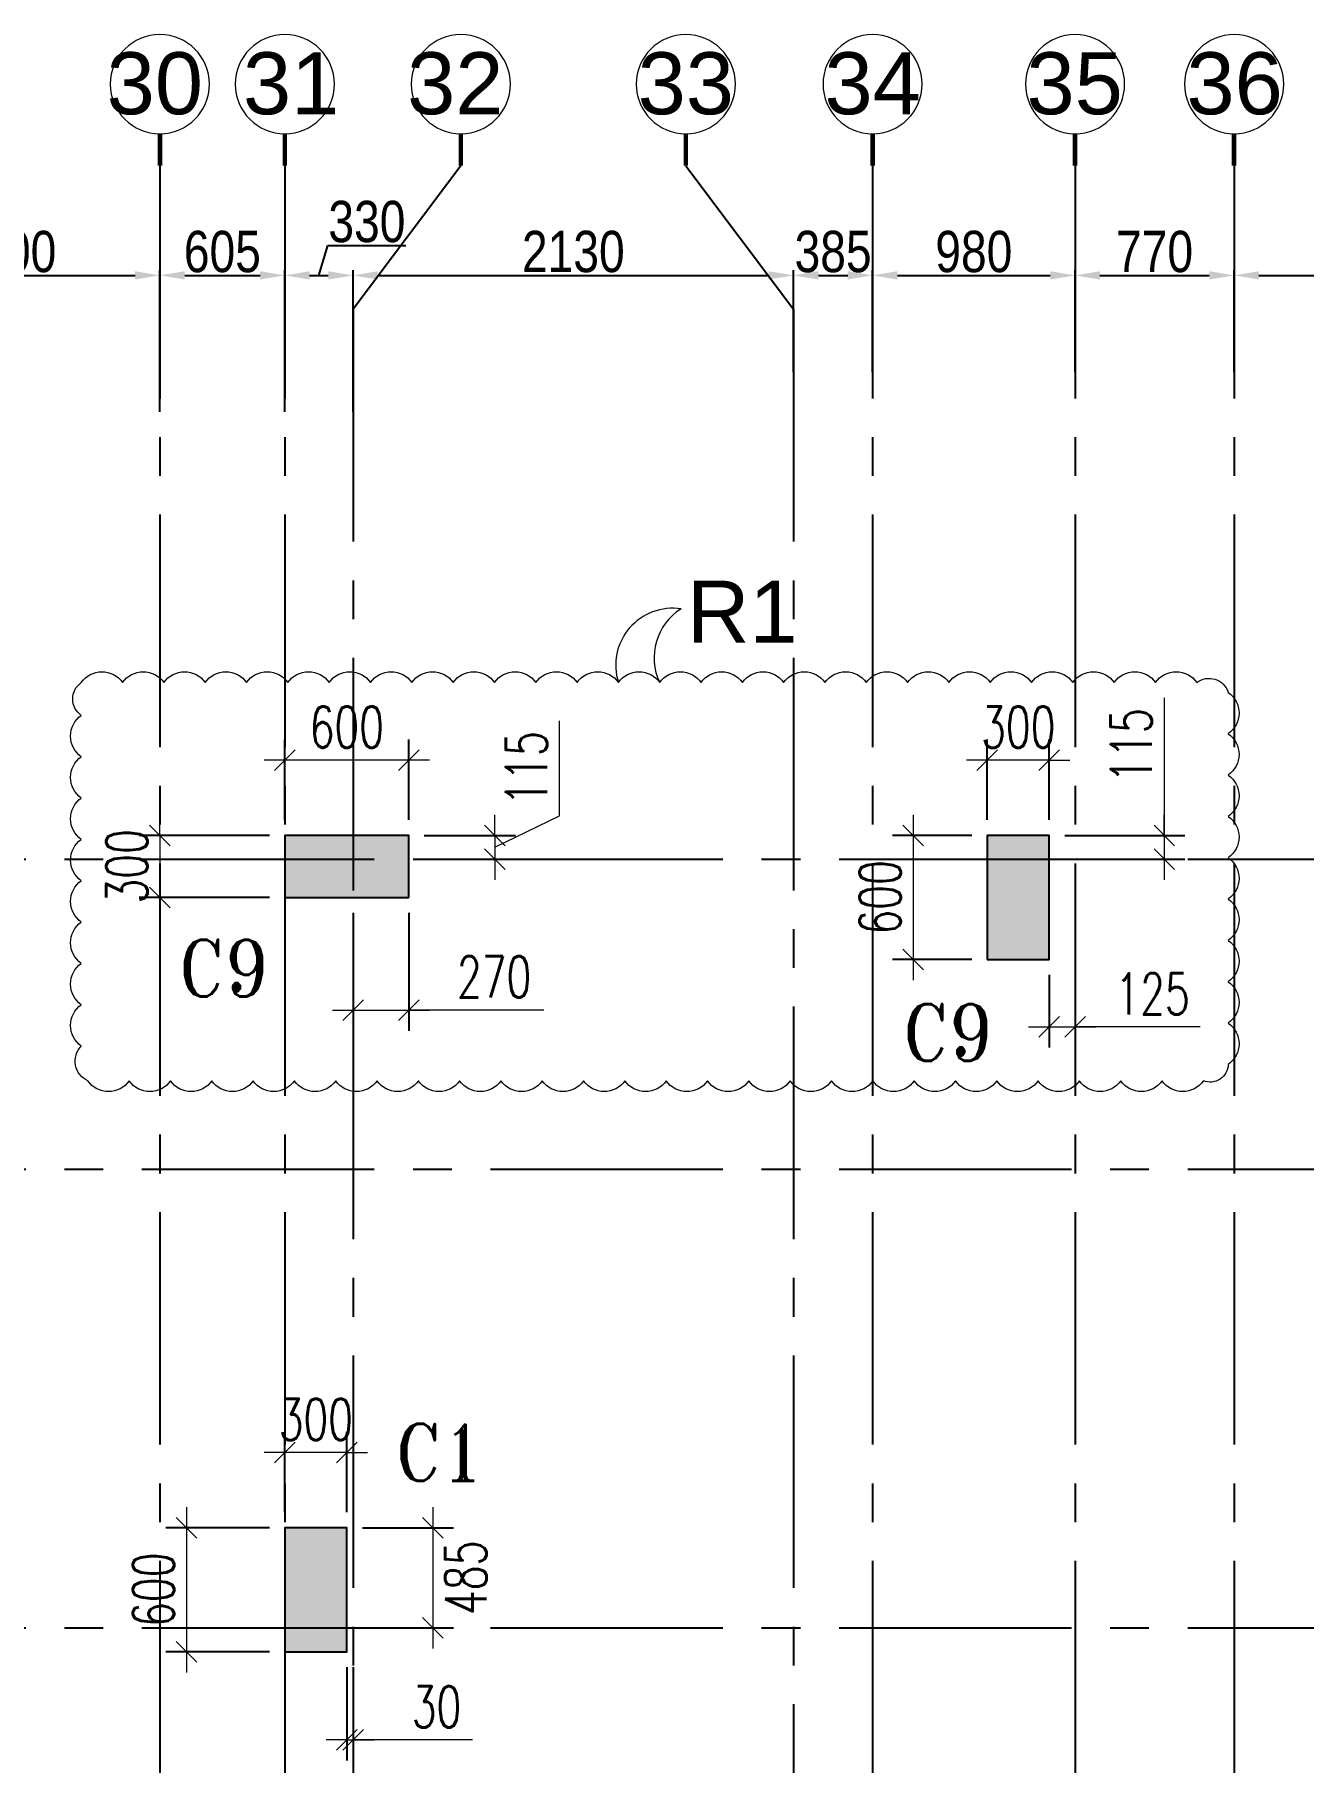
# Model space of a CAD drawing. Header units: millimetres. Extents: x 1363246 to 1691641, y -112430 to 78417.
# Drawn here: x 1422424 to 1428566, y -6960 to 1401 of the extents above; entities that cross this region are included whole.
import ezdxf
from ezdxf.enums import TextEntityAlignment as Align

# ---------------------------------------------------------------- set-up
doc = ezdxf.new("R2010")
doc.units = ezdxf.units.MM
doc.header["$LTSCALE"] = 500
doc.header["$MEASUREMENT"] = 0
doc.header["$PDMODE"] = 34
for name, pattern in [('CONTINOUS', [0]), ('DASHDOT', [1, 0.5, -0.25, 0, -0.25]), ('Site$0$CENTER2', [1.125, 0.75, -0.125, 0.125, -0.125])]:
    doc.linetypes.add(name, pattern=pattern)
doc.layers.get('Defpoints').update_dxf_attribs({"lineweight": 0})
for name, color, linetype, lineweight in [('ARWO', 1, 'Continuous', 18), ('COL. NO.', 1, 'DASHDOT', 15), ('CUT OUT', 1, 'Continuous', 13), ('dim-M', 1, 'Continuous', 15), ('GRID NO.', 7, 'Continuous', 20), ('S - SUNK', 251, 'Continuous', 0), ('TEXT2MM', 3, 'Continuous', 18), ('TOWER COL HATCH', 253, 'Continuous', 20)]:
    doc.layers.add(name, color=color, linetype=linetype, lineweight=lineweight)
for name, color, linetype in [('GLASS', 5, 'Continuous'), ('GRID', 7, 'Continuous'), ('GRID DIM', 7, 'Continuous'), ('TOWER AREA COLUMN.', 6, 'Continuous')]:
    doc.layers.add(name, color=color, linetype=linetype)
doc.styles.add('2MM', font='romans.shx', dxfattribs={"width": 0.7})
doc.styles.add('3mm', font='arial.ttf')
doc.styles.add('D50', font='arial.ttf', dxfattribs={"width": 0.8})
doc.styles.add('ROMANT', font='romant__.ttf', dxfattribs={"width": 0.9, "height": 600})
doc.dimstyles.new('INNER DIM', dxfattribs={"dimtxt": 200, "dimasz": 120, "dimexe": 25, "dimexo": 25, "dimgap": 12, "dimtad": 1, "dimdec": 0, "dimrnd": 5, "dimzin": 0, "dimdsep": 46, "dimtxsty": 'D50', "dimcen": 0.09, "dimdle": 25, "dimclrt": 6, "dimadec": 0, "dimazin": 0, "dimtfac": 1, "dimtdec": 0, "dimtofl": 0, "dimtmove": 1, "dimatfit": 3, "dimfxl": 0, "dimtolj": 1, "dimtzin": 0, "dimarcsym": 0})
doc.dimstyles.new('RAJESH', dxfattribs={"dimtxt": 200, "dimasz": 180, "dimexe": 100, "dimexo": 250, "dimgap": 50, "dimtad": 2, "dimdec": 0, "dimzin": 1, "dimdsep": 46, "dimtxsty": '2MM', "dimblk": 'OBLIQUE', "dimcen": 0, "dimdle": 100, "dimclrd": 1, "dimclre": 1, "dimclrt": 3, "dimadec": 0, "dimazin": 0, "dimtfac": 1, "dimtdec": 0, "dimtix": 1, "dimtmove": 2, "dimatfit": 3, "dimfxl": 0, "dimtolj": 1, "dimlwd": -1, "dimarcsym": 0})

# ---------------------------------------------------------------- blocks, each defined once
blk = doc.blocks.new('GRID MARK')
at = {"layer": 'GRID NO.', "const_width": 50}
blk.add_lwpolyline([(0, -541), (0, -891)], dxfattribs=at)
at = {"layer": 'GRID NO.'}
blk.add_circle((0, 0), 541, dxfattribs=at)
at = {"layer": 'GRID NO.', "style": 'D50', "width": 0.8}
blk.add_attdef('Y1', text='', height=500, dxfattribs=at).set_placement((-33, -267), align=Align.CENTER)
blk = doc.blocks.new('*D35')
at = {"layer": 'Defpoints', "color": 0, "linetype": 'Continuous', "transparency": 16777216}
for p in [(1423030.6, 258393.3), (1423030.6, 257708.6), (1421530.6, 257509.7)]:
    blk.add_point(p, dxfattribs=at)
at = {"layer": 'GRID DIM', "color": 0, "linetype": 'Continuous', "lineweight": -2, "transparency": 16777216}
for p, q in [((1421530.6, 257534.7), (1421530.6, 258418.3)), ((1423030.6, 257733.6), (1423030.6, 258418.3))]:
    blk.add_line(p, q, dxfattribs=at)
at = {"layer": 'GRID DIM', "linetype": 'Continuous', "lineweight": -2, "transparency": 16777216}
blk.add_line((1421650.6, 258393.3), (1422910.6, 258393.3), dxfattribs=at)
at = {"layer": 'GRID DIM', "linetype": 'Continuous', "transparency": 16777216}
for points in [[(1421650.6, 258413.3), (1421650.6, 258373.3), (1421530.6, 258393.3)], [(1422910.6, 258413.3), (1422910.6, 258373.3), (1423030.6, 258393.3)]]:
    blk.add_solid(points, dxfattribs=at)
at = {"layer": 'GRID DIM', "linetype": 'Continuous', "transparency": 16777216, "insert": (1422280.6, 258507.4), "char_height": 200, "attachment_point": 5, "style": 'D50'}
blk.add_mtext('\\A1;1500', dxfattribs=at)
blk = doc.blocks.new('*D36')
at = {"layer": 'Defpoints', "color": 0, "linetype": 'Continuous', "transparency": 16777216}
for p in [(1423635.6, 258393.3), (1423030.6, 257708.6), (1423635.6, 257708.6)]:
    blk.add_point(p, dxfattribs=at)
at = {"layer": 'GRID DIM', "color": 0, "linetype": 'Continuous', "lineweight": -2, "transparency": 16777216}
for p, q in [((1423030.6, 257733.6), (1423030.6, 258418.3)), ((1423635.6, 257733.6), (1423635.6, 258418.3))]:
    blk.add_line(p, q, dxfattribs=at)
at = {"layer": 'GRID DIM', "linetype": 'Continuous', "lineweight": -2, "transparency": 16777216}
blk.add_line((1423150.6, 258393.3), (1423515.6, 258393.3), dxfattribs=at)
at = {"layer": 'GRID DIM', "linetype": 'Continuous', "transparency": 16777216}
for points in [[(1423150.6, 258413.3), (1423150.6, 258373.3), (1423030.6, 258393.3)], [(1423515.6, 258413.3), (1423515.6, 258373.3), (1423635.6, 258393.3)]]:
    blk.add_solid(points, dxfattribs=at)
at = {"layer": 'GRID DIM', "linetype": 'Continuous', "transparency": 16777216, "insert": (1423333.1, 258507.4), "char_height": 200, "attachment_point": 5, "style": 'D50'}
blk.add_mtext('\\A1;605', dxfattribs=at)
blk = doc.blocks.new('*D37')
at = {"layer": 'Defpoints', "color": 0, "linetype": 'Continuous', "transparency": 16777216}
for p in [(1423965.6, 258393.3), (1423635.6, 257708.6), (1423965.6, 257708.6)]:
    blk.add_point(p, dxfattribs=at)
at = {"layer": 'GRID DIM', "linetype": 'Continuous', "lineweight": -2, "transparency": 16777216}
for p, q in [((1423800.6, 258393.3), (1423844.2, 258538.5)), ((1423844.2, 258538.5), (1424221, 258538.5)), ((1423755.6, 258393.3), (1423845.6, 258393.3))]:
    blk.add_line(p, q, dxfattribs=at)
at = {"layer": 'GRID DIM', "color": 0, "linetype": 'Continuous', "lineweight": -2, "transparency": 16777216}
for p, q in [((1423635.6, 257733.6), (1423635.6, 258418.3)), ((1423965.6, 257733.6), (1423965.6, 258418.3))]:
    blk.add_line(p, q, dxfattribs=at)
at = {"layer": 'GRID DIM', "linetype": 'Continuous', "transparency": 16777216}
for points in [[(1423755.6, 258413.3), (1423755.6, 258373.3), (1423635.6, 258393.3)], [(1423845.6, 258413.3), (1423845.6, 258373.3), (1423965.6, 258393.3)]]:
    blk.add_solid(points, dxfattribs=at)
at = {"layer": 'GRID DIM', "linetype": 'Continuous', "transparency": 16777216, "insert": (1424032.6, 258652.6), "char_height": 200, "attachment_point": 5, "style": 'D50'}
blk.add_mtext('\\A1;330', dxfattribs=at)
blk = doc.blocks.new('*D38')
at = {"layer": 'Defpoints', "color": 0, "linetype": 'Continuous', "transparency": 16777216}
for p in [(1426098.1, 258393.3), (1426098.1, 257899.3), (1423965.6, 257708.6)]:
    blk.add_point(p, dxfattribs=at)
at = {"layer": 'GRID DIM', "color": 0, "linetype": 'Continuous', "lineweight": -2, "transparency": 16777216}
for p, q in [((1423965.6, 257733.6), (1423965.6, 258418.3)), ((1426098.1, 257924.3), (1426098.1, 258418.3))]:
    blk.add_line(p, q, dxfattribs=at)
at = {"layer": 'GRID DIM', "linetype": 'Continuous', "lineweight": -2, "transparency": 16777216}
blk.add_line((1424085.6, 258393.3), (1425978.1, 258393.3), dxfattribs=at)
at = {"layer": 'GRID DIM', "linetype": 'Continuous', "transparency": 16777216}
for points in [[(1424085.6, 258413.3), (1424085.6, 258373.3), (1423965.6, 258393.3)], [(1425978.1, 258413.3), (1425978.1, 258373.3), (1426098.1, 258393.3)]]:
    blk.add_solid(points, dxfattribs=at)
at = {"layer": 'GRID DIM', "linetype": 'Continuous', "transparency": 16777216, "insert": (1425031.9, 258507.5), "char_height": 200, "attachment_point": 5, "style": 'D50'}
blk.add_mtext('\\A1;2130', dxfattribs=at)
blk = doc.blocks.new('*D39')
at = {"layer": 'Defpoints', "color": 0, "linetype": 'Continuous', "transparency": 16777216}
for p in [(1426480.6, 258393.3), (1426098.1, 257899.3), (1426480.6, 257899.3)]:
    blk.add_point(p, dxfattribs=at)
at = {"layer": 'GRID DIM', "color": 0, "linetype": 'Continuous', "lineweight": -2, "transparency": 16777216}
for p, q in [((1426098.1, 257924.3), (1426098.1, 258418.3)), ((1426480.6, 257924.3), (1426480.6, 258418.3))]:
    blk.add_line(p, q, dxfattribs=at)
at = {"layer": 'GRID DIM', "linetype": 'Continuous', "lineweight": -2, "transparency": 16777216}
blk.add_line((1426218.1, 258393.3), (1426360.6, 258393.3), dxfattribs=at)
at = {"layer": 'GRID DIM', "linetype": 'Continuous', "transparency": 16777216}
for points in [[(1426218.1, 258413.3), (1426218.1, 258373.3), (1426098.1, 258393.3)], [(1426360.6, 258413.3), (1426360.6, 258373.3), (1426480.6, 258393.3)]]:
    blk.add_solid(points, dxfattribs=at)
at = {"layer": 'GRID DIM', "linetype": 'Continuous', "transparency": 16777216, "insert": (1426289.4, 258507.5), "char_height": 200, "attachment_point": 5, "style": 'D50'}
blk.add_mtext('\\A1;385', dxfattribs=at)
blk = doc.blocks.new('*D40')
at = {"layer": 'Defpoints', "color": 0, "linetype": 'Continuous', "transparency": 16777216}
for p in [(1427460.6, 258393.3), (1426480.6, 257899.3), (1427460.6, 257899.3)]:
    blk.add_point(p, dxfattribs=at)
at = {"layer": 'GRID DIM', "color": 0, "linetype": 'Continuous', "lineweight": -2, "transparency": 16777216}
for p, q in [((1426480.6, 257924.3), (1426480.6, 258418.3)), ((1427460.6, 257924.3), (1427460.6, 258418.3))]:
    blk.add_line(p, q, dxfattribs=at)
at = {"layer": 'GRID DIM', "linetype": 'Continuous', "lineweight": -2, "transparency": 16777216}
blk.add_line((1426600.6, 258393.3), (1427340.6, 258393.3), dxfattribs=at)
at = {"layer": 'GRID DIM', "linetype": 'Continuous', "transparency": 16777216}
for points in [[(1426600.6, 258413.3), (1426600.6, 258373.3), (1426480.6, 258393.3)], [(1427340.6, 258413.3), (1427340.6, 258373.3), (1427460.6, 258393.3)]]:
    blk.add_solid(points, dxfattribs=at)
at = {"layer": 'GRID DIM', "linetype": 'Continuous', "transparency": 16777216, "insert": (1426970.6, 258507.4), "char_height": 200, "attachment_point": 5, "style": 'D50'}
blk.add_mtext('\\A1;980', dxfattribs=at)
blk = doc.blocks.new('*D41')
at = {"layer": 'Defpoints', "color": 0, "linetype": 'Continuous', "transparency": 16777216}
for p in [(1428230.6, 258393.3), (1427460.6, 257899.3), (1428230.6, 257899.3)]:
    blk.add_point(p, dxfattribs=at)
at = {"layer": 'GRID DIM', "color": 0, "linetype": 'Continuous', "lineweight": -2, "transparency": 16777216}
for p, q in [((1427460.6, 257924.3), (1427460.6, 258418.3)), ((1428230.6, 257924.3), (1428230.6, 258418.3))]:
    blk.add_line(p, q, dxfattribs=at)
at = {"layer": 'GRID DIM', "linetype": 'Continuous', "lineweight": -2, "transparency": 16777216}
blk.add_line((1427580.6, 258393.3), (1428110.6, 258393.3), dxfattribs=at)
at = {"layer": 'GRID DIM', "linetype": 'Continuous', "transparency": 16777216}
for points in [[(1427580.6, 258413.3), (1427580.6, 258373.3), (1427460.6, 258393.3)], [(1428110.6, 258413.3), (1428110.6, 258373.3), (1428230.6, 258393.3)]]:
    blk.add_solid(points, dxfattribs=at)
at = {"layer": 'GRID DIM', "linetype": 'Continuous', "transparency": 16777216, "insert": (1427845.6, 258507.4), "char_height": 200, "attachment_point": 5, "style": 'D50'}
blk.add_mtext('\\A1;770', dxfattribs=at)
blk = doc.blocks.new('*D42')
at = {"layer": 'Defpoints', "color": 0, "linetype": 'Continuous', "transparency": 16777216}
for p in [(1429830.6, 258393.3), (1428230.6, 257899.3), (1429830.6, 257747.4)]:
    blk.add_point(p, dxfattribs=at)
at = {"layer": 'GRID DIM', "color": 0, "linetype": 'Continuous', "lineweight": -2, "transparency": 16777216}
for p, q in [((1428230.6, 257924.3), (1428230.6, 258418.3)), ((1429830.6, 257772.4), (1429830.6, 258418.3))]:
    blk.add_line(p, q, dxfattribs=at)
at = {"layer": 'GRID DIM', "linetype": 'Continuous', "lineweight": -2, "transparency": 16777216}
blk.add_line((1428350.6, 258393.3), (1429710.6, 258393.3), dxfattribs=at)
at = {"layer": 'GRID DIM', "linetype": 'Continuous', "transparency": 16777216}
for points in [[(1428350.6, 258413.3), (1428350.6, 258373.3), (1428230.6, 258393.3)], [(1429710.6, 258413.3), (1429710.6, 258373.3), (1429830.6, 258393.3)]]:
    blk.add_solid(points, dxfattribs=at)
at = {"layer": 'GRID DIM', "linetype": 'Continuous', "transparency": 16777216, "insert": (1429030.6, 258507.4), "char_height": 200, "attachment_point": 5, "style": 'D50'}
blk.add_mtext('\\A1;1600', dxfattribs=at)
blk = doc.blocks.new('3tgra')
at = {"layer": 'TOWER COL HATCH'}
h = blk.add_hatch(color=253, dxfattribs=at)
h.dxf.hatch_style = 1
h.paths.add_polyline_path([(1380705.6, 94541.6), (1380405.6, 94541.6), (1380405.6, 95141.6), (1380705.6, 95141.6)])
h = blk.add_hatch(color=253, dxfattribs=at)
h.dxf.hatch_style = 1
h.paths.add_polyline_path([(1383505.6, 94841.6), (1383505.6, 95141.6), (1384105.6, 95141.6), (1384105.6, 94841.6)])
h = blk.add_hatch(color=253, dxfattribs=at)
h.dxf.hatch_style = 1
h.paths.add_polyline_path([(1384105.6, 91191.6), (1383805.6, 91191.6), (1383805.6, 91791.6), (1384105.6, 91791.6)])
at = {"layer": 'TOWER AREA COLUMN.', "color": 4}
for points in [[(1380705.6, 94541.6), (1380405.6, 94541.6), (1380405.6, 95141.6), (1380705.6, 95141.6)], [(1383505.6, 94841.6), (1383505.6, 95141.6), (1384105.6, 95141.6), (1384105.6, 94841.6)], [(1384105.6, 91191.6), (1383805.6, 91191.6), (1383805.6, 91791.6), (1384105.6, 91791.6)]]:
    blk.add_lwpolyline(points, close=True, dxfattribs=at)
blk = doc.blocks.new('_Oblique')
at = {"color": 0, "linetype": 'ByBlock', "lineweight": -2}
blk.add_line((-0.5, -0.5), (0.5, 0.5), dxfattribs=at)
blk = doc.blocks.new('*D592')
at = {"layer": 'Defpoints', "color": 0, "ltscale": 100, "transparency": 16777216}
for p in [(1427035.6, -2109.5), (1427035.6, -2473.9), (1427335.6, -2473.9)]:
    blk.add_point(p, dxfattribs=at)
at = {"layer": 'dim-M', "color": 1, "lineweight": -2, "ltscale": 100, "transparency": 16777216}
for p, q in [((1427035.6, -2398.9), (1427035.6, -2009.5)), ((1427335.6, -2398.9), (1427335.6, -2009.5))]:
    blk.add_line(p, q, dxfattribs=at)
at = {"layer": 'dim-M', "color": 1, "ltscale": 100, "transparency": 16777216}
for p, q in [((1427035.6, -2109.5), (1426935.6, -2109.5)), ((1427335.6, -2109.5), (1427035.6, -2109.5)), ((1427335.6, -2109.5), (1427435.6, -2109.5))]:
    blk.add_line(p, q, dxfattribs=at)
at = {"layer": 'dim-M', "color": 1, "ltscale": 100, "transparency": 16777216, "xscale": 100, "yscale": 100, "zscale": 100}
blk.add_blockref('_Oblique', (1427035.6, -2109.5), dxfattribs=at)
at = {"layer": 'dim-M', "color": 1, "ltscale": 100, "transparency": 16777216, "xscale": 100, "yscale": 100, "zscale": 100, "rotation": 180}
blk.add_blockref('_Oblique', (1427335.6, -2109.5), dxfattribs=at)
at = {"layer": 'dim-M', "color": 3, "ltscale": 100, "transparency": 16777216, "insert": (1427185.6, -1949.5), "char_height": 200, "attachment_point": 5, "style": '2MM'}
blk.add_mtext('\\A1;300', dxfattribs=at)
blk = doc.blocks.new('*D593')
at = {"layer": 'Defpoints', "color": 0, "ltscale": 100, "transparency": 16777216}
for p in [(1427035.6, -2473.9), (1426676.9, -3073.9), (1427035.6, -3073.9)]:
    blk.add_point(p, dxfattribs=at)
at = {"layer": 'dim-M', "color": 1, "ltscale": 100, "transparency": 16777216}
blk.add_line((1426676.9, -2373.9), (1426676.9, -3173.9), dxfattribs=at)
at = {"layer": 'dim-M', "color": 1, "lineweight": -2, "ltscale": 100, "transparency": 16777216}
for p, q in [((1426960.6, -2473.9), (1426576.9, -2473.9)), ((1426960.6, -3073.9), (1426576.9, -3073.9))]:
    blk.add_line(p, q, dxfattribs=at)
at = {"layer": 'dim-M', "color": 1, "ltscale": 100, "transparency": 16777216, "xscale": 100, "yscale": 100, "zscale": 100}
for p, rotation in [((1426676.9, -2473.9), 90), ((1426676.9, -3073.9), 270)]:
    blk.add_blockref('_Oblique', p, dxfattribs=dict(at, rotation=rotation))
at = {"layer": 'dim-M', "color": 3, "ltscale": 100, "transparency": 16777216, "insert": (1426516.9, -2773.9), "char_height": 200, "attachment_point": 5, "rotation": 90, "style": '2MM'}
blk.add_mtext('\\A1;600', dxfattribs=at)
blk = doc.blocks.new('*D594')
at = {"layer": 'Defpoints', "color": 0, "ltscale": 100, "transparency": 16777216}
for p in [(1427335.6, -2473.9), (1427335.6, -2588.9), (1427892.8, -2588.9)]:
    blk.add_point(p, dxfattribs=at)
at = {"layer": 'dim-M', "color": 1, "ltscale": 100, "transparency": 16777216}
for p, q in [((1427892.8, -1808.8), (1427892.8, -2473.9)), ((1427892.8, -2473.9), (1427892.8, -2373.9)), ((1427892.8, -2473.9), (1427892.8, -2588.9)), ((1427892.8, -2473.9), (1427892.8, -2588.9)), ((1427892.8, -2588.9), (1427892.8, -2688.9))]:
    blk.add_line(p, q, dxfattribs=at)
at = {"layer": 'dim-M', "color": 1, "lineweight": -2, "ltscale": 100, "transparency": 16777216}
for p, q in [((1427410.6, -2473.9), (1427992.8, -2473.9)), ((1427410.6, -2588.9), (1427992.8, -2588.9))]:
    blk.add_line(p, q, dxfattribs=at)
at = {"layer": 'dim-M', "color": 1, "ltscale": 100, "transparency": 16777216, "xscale": 100, "yscale": 100, "zscale": 100}
for p, rotation in [((1427892.8, -2473.9), 270), ((1427892.8, -2588.9), 90)]:
    blk.add_blockref('_Oblique', p, dxfattribs=dict(at, rotation=rotation))
at = {"layer": 'dim-M', "color": 3, "ltscale": 100, "transparency": 16777216, "insert": (1427732.8, -2038.8), "char_height": 200, "attachment_point": 5, "rotation": 90, "style": '2MM'}
blk.add_mtext('\\A1;115', dxfattribs=at)
blk = doc.blocks.new('*D595')
at = {"layer": 'Defpoints', "color": 0, "ltscale": 100, "transparency": 16777216}
for p in [(1427335.6, -3073.9), (1427460.6, -3073.9), (1427460.6, -3401)]:
    blk.add_point(p, dxfattribs=at)
at = {"layer": 'dim-M', "color": 1, "lineweight": -2, "ltscale": 100, "transparency": 16777216}
for p, q in [((1427335.6, -3148.9), (1427335.6, -3501)), ((1427460.6, -3148.9), (1427460.6, -3501))]:
    blk.add_line(p, q, dxfattribs=at)
at = {"layer": 'dim-M', "color": 1, "ltscale": 100, "transparency": 16777216}
for p, q in [((1427235.6, -3401), (1427560.6, -3401)), ((1428065.7, -3401), (1427460.6, -3401))]:
    blk.add_line(p, q, dxfattribs=at)
at = {"layer": 'dim-M', "color": 1, "ltscale": 100, "transparency": 16777216, "xscale": 100, "yscale": 100, "zscale": 100, "rotation": 180}
blk.add_blockref('_Oblique', (1427335.6, -3401), dxfattribs=at)
at = {"layer": 'dim-M', "color": 1, "ltscale": 100, "transparency": 16777216, "xscale": 100, "yscale": 100, "zscale": 100}
blk.add_blockref('_Oblique', (1427460.6, -3401), dxfattribs=at)
at = {"layer": 'dim-M', "color": 3, "ltscale": 100, "transparency": 16777216, "insert": (1427835.7, -3241), "char_height": 200, "attachment_point": 5, "style": '2MM'}
blk.add_mtext('\\A1;125', dxfattribs=at)
blk = doc.blocks.new('*D596')
at = {"layer": 'Defpoints', "color": 0, "ltscale": 100, "transparency": 16777216}
for p in [(1423635.6, -2109.5), (1423635.6, -2473.9), (1424235.6, -2473.9)]:
    blk.add_point(p, dxfattribs=at)
at = {"layer": 'dim-M', "color": 1, "lineweight": -2, "ltscale": 100, "transparency": 16777216}
for p, q in [((1423635.6, -2398.9), (1423635.6, -2009.5)), ((1424235.6, -2398.9), (1424235.6, -2009.5))]:
    blk.add_line(p, q, dxfattribs=at)
at = {"layer": 'dim-M', "color": 1, "ltscale": 100, "transparency": 16777216}
blk.add_line((1424335.6, -2109.5), (1423535.6, -2109.5), dxfattribs=at)
at = {"layer": 'dim-M', "color": 1, "ltscale": 100, "transparency": 16777216, "xscale": 100, "yscale": 100, "zscale": 100, "rotation": 180}
blk.add_blockref('_Oblique', (1423635.6, -2109.5), dxfattribs=at)
at = {"layer": 'dim-M', "color": 1, "ltscale": 100, "transparency": 16777216, "xscale": 100, "yscale": 100, "zscale": 100}
blk.add_blockref('_Oblique', (1424235.6, -2109.5), dxfattribs=at)
at = {"layer": 'dim-M', "color": 3, "ltscale": 100, "transparency": 16777216, "insert": (1423935.6, -1949.5), "char_height": 200, "attachment_point": 5, "style": '2MM'}
blk.add_mtext('\\A1;600', dxfattribs=at)
blk = doc.blocks.new('*D597')
at = {"layer": 'Defpoints', "color": 0, "ltscale": 100, "transparency": 16777216}
for p in [(1423635.6, -2473.9), (1423030.6, -2773.9), (1423635.6, -2773.9)]:
    blk.add_point(p, dxfattribs=at)
at = {"layer": 'dim-M', "color": 1, "ltscale": 100, "transparency": 16777216}
for p, q in [((1423030.6, -2473.9), (1423030.6, -2373.9)), ((1423030.6, -2473.9), (1423030.6, -2773.9)), ((1423030.6, -2773.9), (1423030.6, -2873.9))]:
    blk.add_line(p, q, dxfattribs=at)
at = {"layer": 'dim-M', "color": 1, "lineweight": -2, "ltscale": 100, "transparency": 16777216}
for p, q in [((1423560.6, -2473.9), (1422930.6, -2473.9)), ((1423560.6, -2773.9), (1422930.6, -2773.9))]:
    blk.add_line(p, q, dxfattribs=at)
at = {"layer": 'dim-M', "color": 1, "ltscale": 100, "transparency": 16777216, "xscale": 100, "yscale": 100, "zscale": 100}
for p, rotation in [((1423030.6, -2473.9), 270), ((1423030.6, -2773.9), 90)]:
    blk.add_blockref('_Oblique', p, dxfattribs=dict(at, rotation=rotation))
at = {"layer": 'dim-M', "color": 3, "ltscale": 100, "transparency": 16777216, "insert": (1422870.6, -2623.9), "char_height": 200, "attachment_point": 5, "rotation": 90, "style": '2MM'}
blk.add_mtext('\\A1;300', dxfattribs=at)
blk = doc.blocks.new('*D598')
at = {"layer": 'Defpoints', "color": 0, "ltscale": 100, "transparency": 16777216}
for p in [(1424235.6, -2473.9), (1424235.6, -2588.9), (1424651.2, -2588.9)]:
    blk.add_point(p, dxfattribs=at)
at = {"layer": 'dim-M', "color": 1, "ltscale": 100, "transparency": 16777216}
for p, q in [((1424964.5, -2379.7), (1424964.5, -1919.7)), ((1424651.2, -2473.9), (1424651.2, -2373.9)), ((1424651.2, -2531.4), (1424964.5, -2379.7)), ((1424651.2, -2473.9), (1424651.2, -2588.9)), ((1424651.2, -2473.9), (1424651.2, -2588.9)), ((1424651.2, -2588.9), (1424651.2, -2688.9))]:
    blk.add_line(p, q, dxfattribs=at)
at = {"layer": 'dim-M', "color": 1, "lineweight": -2, "ltscale": 100, "transparency": 16777216}
for p, q in [((1424310.6, -2473.9), (1424751.2, -2473.9)), ((1424310.6, -2588.9), (1424751.2, -2588.9))]:
    blk.add_line(p, q, dxfattribs=at)
at = {"layer": 'dim-M', "color": 1, "ltscale": 100, "transparency": 16777216, "xscale": 100, "yscale": 100, "zscale": 100}
for p, rotation in [((1424651.2, -2473.9), 270), ((1424651.2, -2588.9), 90)]:
    blk.add_blockref('_Oblique', p, dxfattribs=dict(at, rotation=rotation))
at = {"layer": 'dim-M', "color": 3, "ltscale": 100, "transparency": 16777216, "insert": (1424804.5, -2149.7), "char_height": 200, "attachment_point": 5, "rotation": 90, "style": '2MM'}
blk.add_mtext('\\A1;115', dxfattribs=at)
blk = doc.blocks.new('*D599')
at = {"layer": 'Defpoints', "color": 0, "ltscale": 100, "transparency": 16777216}
for p in [(1423965.6, -2773.9), (1424235.6, -2773.9), (1424235.6, -3318.9)]:
    blk.add_point(p, dxfattribs=at)
at = {"layer": 'dim-M', "color": 1, "lineweight": -2, "ltscale": 100, "transparency": 16777216}
for p, q in [((1423965.6, -2848.9), (1423965.6, -3418.9)), ((1424235.6, -2848.9), (1424235.6, -3418.9))]:
    blk.add_line(p, q, dxfattribs=at)
at = {"layer": 'dim-M', "color": 1, "ltscale": 100, "transparency": 16777216}
for p, q in [((1423865.6, -3318.9), (1424335.6, -3318.9)), ((1424888.7, -3318.9), (1424235.6, -3318.9))]:
    blk.add_line(p, q, dxfattribs=at)
at = {"layer": 'dim-M', "color": 1, "ltscale": 100, "transparency": 16777216, "xscale": 100, "yscale": 100, "zscale": 100, "rotation": 180}
blk.add_blockref('_Oblique', (1423965.6, -3318.9), dxfattribs=at)
at = {"layer": 'dim-M', "color": 1, "ltscale": 100, "transparency": 16777216, "xscale": 100, "yscale": 100, "zscale": 100}
blk.add_blockref('_Oblique', (1424235.6, -3318.9), dxfattribs=at)
at = {"layer": 'dim-M', "color": 3, "ltscale": 100, "transparency": 16777216, "insert": (1424648.7, -3158.9), "char_height": 200, "attachment_point": 5, "style": '2MM'}
blk.add_mtext('\\A1;270', dxfattribs=at)
blk = doc.blocks.new('*D622')
at = {"layer": 'Defpoints', "color": 0, "ltscale": 100, "transparency": 16777216}
for p in [(1423635.6, -5459.5), (1423635.6, -5823.9), (1423935.6, -5823.9)]:
    blk.add_point(p, dxfattribs=at)
at = {"layer": 'dim-M', "color": 1, "lineweight": -2, "ltscale": 100, "transparency": 16777216}
for p, q in [((1423635.6, -5748.9), (1423635.6, -5359.5)), ((1423935.6, -5748.9), (1423935.6, -5359.5))]:
    blk.add_line(p, q, dxfattribs=at)
at = {"layer": 'dim-M', "color": 1, "ltscale": 100, "transparency": 16777216}
for p, q in [((1423635.6, -5459.5), (1423535.6, -5459.5)), ((1423935.6, -5459.5), (1423635.6, -5459.5)), ((1423935.6, -5459.5), (1424035.6, -5459.5))]:
    blk.add_line(p, q, dxfattribs=at)
at = {"layer": 'dim-M', "color": 1, "ltscale": 100, "transparency": 16777216, "xscale": 100, "yscale": 100, "zscale": 100}
blk.add_blockref('_Oblique', (1423635.6, -5459.5), dxfattribs=at)
at = {"layer": 'dim-M', "color": 1, "ltscale": 100, "transparency": 16777216, "xscale": 100, "yscale": 100, "zscale": 100, "rotation": 180}
blk.add_blockref('_Oblique', (1423935.6, -5459.5), dxfattribs=at)
at = {"layer": 'dim-M', "color": 3, "ltscale": 100, "transparency": 16777216, "insert": (1423785.6, -5299.5), "char_height": 200, "attachment_point": 5, "style": '2MM'}
blk.add_mtext('\\A1;300', dxfattribs=at)
blk = doc.blocks.new('*D623')
at = {"layer": 'Defpoints', "color": 0, "ltscale": 100, "transparency": 16777216}
for p in [(1423635.6, -5823.9), (1423159.9, -6423.9), (1423635.6, -6423.9)]:
    blk.add_point(p, dxfattribs=at)
at = {"layer": 'dim-M', "color": 1, "ltscale": 100, "transparency": 16777216}
blk.add_line((1423159.9, -5723.9), (1423159.9, -6523.9), dxfattribs=at)
at = {"layer": 'dim-M', "color": 1, "lineweight": -2, "ltscale": 100, "transparency": 16777216}
for p, q in [((1423560.6, -5823.9), (1423059.9, -5823.9)), ((1423560.6, -6423.9), (1423059.9, -6423.9))]:
    blk.add_line(p, q, dxfattribs=at)
at = {"layer": 'dim-M', "color": 1, "ltscale": 100, "transparency": 16777216, "xscale": 100, "yscale": 100, "zscale": 100}
for p, rotation in [((1423159.9, -5823.9), 90), ((1423159.9, -6423.9), 270)]:
    blk.add_blockref('_Oblique', p, dxfattribs=dict(at, rotation=rotation))
at = {"layer": 'dim-M', "color": 3, "ltscale": 100, "transparency": 16777216, "insert": (1422999.9, -6123.9), "char_height": 200, "attachment_point": 5, "rotation": 90, "style": '2MM'}
blk.add_mtext('\\A1;600', dxfattribs=at)
blk = doc.blocks.new('*D624')
at = {"layer": 'Defpoints', "color": 0, "ltscale": 100, "transparency": 16777216}
for p in [(1423935.6, -5823.9), (1423935.6, -6308.8), (1424351.2, -6308.8)]:
    blk.add_point(p, dxfattribs=at)
at = {"layer": 'dim-M', "color": 1, "ltscale": 100, "transparency": 16777216}
blk.add_line((1424351.2, -5723.9), (1424351.2, -6408.8), dxfattribs=at)
at = {"layer": 'dim-M', "color": 1, "lineweight": -2, "ltscale": 100, "transparency": 16777216}
for p, q in [((1424010.6, -5823.9), (1424451.2, -5823.9)), ((1424010.6, -6308.8), (1424451.2, -6308.8))]:
    blk.add_line(p, q, dxfattribs=at)
at = {"layer": 'dim-M', "color": 1, "ltscale": 100, "transparency": 16777216, "xscale": 100, "yscale": 100, "zscale": 100}
for p, rotation in [((1424351.2, -5823.9), 90), ((1424351.2, -6308.8), 270)]:
    blk.add_blockref('_Oblique', p, dxfattribs=dict(at, rotation=rotation))
at = {"layer": 'dim-M', "color": 3, "ltscale": 100, "transparency": 16777216, "insert": (1424511.2, -6066.3), "char_height": 200, "attachment_point": 5, "rotation": 90, "style": '2MM'}
blk.add_mtext('\\A1;485', dxfattribs=at)
blk = doc.blocks.new('*D625')
at = {"layer": 'Defpoints', "color": 0, "ltscale": 100, "transparency": 16777216}
for p in [(1423935.6, -6423.9), (1423965.6, -6423.9), (1423965.6, -6851)]:
    blk.add_point(p, dxfattribs=at)
at = {"layer": 'dim-M', "color": 1, "lineweight": -2, "ltscale": 100, "transparency": 16777216}
for p, q in [((1423935.6, -6498.9), (1423935.6, -6951)), ((1423965.6, -6498.9), (1423965.6, -6951))]:
    blk.add_line(p, q, dxfattribs=at)
at = {"layer": 'dim-M', "color": 1, "ltscale": 100, "transparency": 16777216}
for p, q in [((1423935.6, -6851), (1423835.6, -6851)), ((1423935.6, -6851), (1423965.6, -6851)), ((1423935.6, -6851), (1423965.6, -6851)), ((1423965.6, -6851), (1424065.6, -6851)), ((1424543.2, -6851), (1423965.6, -6851))]:
    blk.add_line(p, q, dxfattribs=at)
at = {"layer": 'dim-M', "color": 1, "ltscale": 100, "transparency": 16777216, "xscale": 100, "yscale": 100, "zscale": 100}
blk.add_blockref('_Oblique', (1423935.6, -6851), dxfattribs=at)
at = {"layer": 'dim-M', "color": 1, "ltscale": 100, "transparency": 16777216, "xscale": 100, "yscale": 100, "zscale": 100, "rotation": 180}
blk.add_blockref('_Oblique', (1423965.6, -6851), dxfattribs=at)
at = {"layer": 'dim-M', "color": 3, "ltscale": 100, "transparency": 16777216, "insert": (1424369.9, -6691), "char_height": 200, "attachment_point": 5, "style": '2MM'}
blk.add_mtext('\\A1;30', dxfattribs=at)
blk = doc.blocks.new('EEE')
at = {"layer": 'GRID', "color": 16, "linetype": 'Site$0$CENTER2', "ltscale": 3}
for points in [[(1423030.6, 258923.2), (1423030.6, 223711.9)], [(1423635.6, 258923.2), (1423635.6, 223711.9)], [(1424487.3, 258923.2), (1423965.6, 258229.8), (1423965.6, 223711.9)], [(1425576.4, 258923.2), (1426098.1, 258229.8), (1426098.1, 223711.9)], [(1426480.6, 258923.2), (1426480.6, 223711.9)], [(1427460.6, 258923.2), (1427460.6, 223711.9)], [(1428230.6, 258923.2), (1428230.6, 223711.9)], [(1363880.9, 255568.6), (1442964.5, 255568.6)], [(1363880.9, 254068.6), (1442964.5, 254068.6)], [(1363880.9, 251848.8), (1442964.5, 251848.8)]]:
    blk.add_lwpolyline(points, dxfattribs=at)
at = {"layer": 'GRID NO.'}
ref = blk.add_blockref('GRID MARK', (1423030.6, 259318.5), dxfattribs=dict(at, xscale=-0.4435200000032785, yscale=0.4435200000032785, zscale=0.4435200000032785))
ref.add_attrib('Y1', '30', dxfattribs={"height": 300, "style": 'D50'}).set_placement((1423006.1, 259172.9), align=Align.CENTER)
ref = blk.add_blockref('GRID MARK', (1423635.6, 259318.5), dxfattribs=dict(at, xscale=-0.4435200000032785, yscale=0.4435200000032785, zscale=0.4435200000032785))
ref.add_attrib('Y1', '31', dxfattribs={"height": 300, "style": 'D50'}).set_placement((1423665.9, 259172.9), align=Align.CENTER)
ref = blk.add_blockref('GRID MARK', (1424487.3, 259318.5), dxfattribs=dict(at, xscale=-0.4435200000032785, yscale=0.4435200000032785, zscale=0.4435200000032785))
ref.add_attrib('Y1', '32', dxfattribs={"height": 300, "style": 'D50'}).set_placement((1424460.7, 259172.9), align=Align.CENTER)
ref = blk.add_blockref('GRID MARK', (1425576.4, 259318.5), dxfattribs=dict(at, xscale=-0.4435200000032785, yscale=0.4435200000032785, zscale=0.4435200000032785))
ref.add_attrib('Y1', '33', dxfattribs={"height": 300, "style": 'D50'}).set_placement((1425576.4, 259172.9), align=Align.CENTER)
ref = blk.add_blockref('GRID MARK', (1426480.6, 259318.5), dxfattribs=dict(at, xscale=-0.4435200000032785, yscale=0.4435200000032785, zscale=0.4435200000032785))
ref.add_attrib('Y1', '34', dxfattribs={"height": 300, "style": 'D50'}).set_placement((1426481, 259172.9), align=Align.CENTER)
ref = blk.add_blockref('GRID MARK', (1427460.6, 259318.5), dxfattribs=dict(at, xscale=-0.4435200000032785, yscale=0.4435200000032785, zscale=0.4435200000032785))
ref.add_attrib('Y1', '35', dxfattribs={"height": 300, "style": 'D50'}).set_placement((1427458.8, 259172.9), align=Align.CENTER)
ref = blk.add_blockref('GRID MARK', (1428230.6, 259318.5), dxfattribs=dict(at, xscale=-0.4435200000032785, yscale=0.4435200000032785, zscale=0.4435200000032785))
ref.add_attrib('Y1', '36', dxfattribs={"height": 300, "style": 'D50'}).set_placement((1428233.1, 259172.9), align=Align.CENTER)
at = {"layer": 'GRID DIM', "color": 0, "linetype": 'Continuous'}
for base, p1, p2, picture, middle in [((1423965.6, 258393.3), (1423635.6, 257708.6), (1423965.6, 257708.6), '*D37', (1423856.2, 258652.6)), ((1423030.6, 258393.3), (1421530.6, 257509.7), (1423030.6, 257708.6), '*D35', (1422280.6, 258507.4)), ((1423635.6, 258393.3), (1423030.6, 257708.6), (1423635.6, 257708.6), '*D36', (1423333.1, 258507.4)), ((1426098.1307114, 258393.2772886), (1423965.6307114, 257708.5542668), (1426098.1307114, 257899.3286327), '*D38', (1425031.8807114, 258507.460099)), ((1426480.630713, 258393.277289), (1426098.130711, 257899.328633), (1426480.630713, 257899.328633), '*D39', (1426289.380712, 258507.460099)), ((1427460.6, 258393.3), (1426480.6, 257899.3), (1427460.6, 257899.3), '*D40', (1426970.6, 258507.4)), ((1428230.6, 258393.3), (1427460.6, 257899.3), (1428230.6, 257899.3), '*D41', (1427845.6, 258507.4)), ((1429830.6, 258393.3), (1428230.6, 257899.3), (1429830.6, 257747.4), '*D42', (1429030.6, 258507.4))]:
    dim = blk.add_linear_dim(base=base, p1=p1, p2=p2, dimstyle='INNER DIM', override={"dimclrd": 256, "dimclrt": 256}, dxfattribs=at)
    dim.commit()
    dim.dimension.update_dxf_attribs({"geometry": picture, "text_midpoint": middle})

msp = doc.modelspace()

# ---------------------------------------------------------------- linework, layer by layer
at = {"layer": 'ARWO', "color": 1}
msp.add_lwpolyline([(1422650.1, -1734.2, -0.520567), (1422850.1, -1734.2, -0.520567), (1423050.1, -1734.2, -0.520567), (1423250.1, -1734.2, -0.520567), (1423450.1, -1734.2, -0.520567), (1423650.1, -1734.2, -0.520567), (1423850.1, -1734.2, -0.520567), (1424050.1, -1734.2, -0.520567), (1424250.1, -1734.2, -0.520567), (1424450.1, -1734.2, -0.520567), (1424650.1, -1734.2, -0.520567), (1424850.1, -1734.2, -0.520567), (1425050.1, -1734.2, -0.520567), (1425250.1, -1734.2, -0.520567), (1425450.1, -1734.2, -0.520567), (1425650.1, -1734.2, -0.520567), (1425850.1, -1734.2, -0.520567), (1426050.1, -1734.2, -0.520567), (1426250.1, -1734.2, -0.520567), (1426450.1, -1734.2, -0.520567), (1426650.1, -1734.2, -0.520567), (1426850.1, -1734.2, -0.520567), (1427050.1, -1734.2, -0.520567), (1427250.1, -1734.2, -0.520567), (1427450.1, -1734.2, -0.520567), (1427650.1, -1734.2, -0.520567), (1427850.1, -1734.2, -0.520567), (1428050.1, -1734.2, -0.520567), (1428202.2, -1782, -0.520567), (1428202.2, -1982, -0.520567), (1428202.2, -2182, -0.520567), (1428202.2, -2382, -0.520567), (1428202.2, -2582, -0.520567), (1428202.2, -2782, -0.520567), (1428202.2, -2982, -0.520567), (1428202.2, -3182, -0.520567), (1428202.2, -3382, -0.520567), (1428202.2, -3582, -0.520567), (1428081.7, -3661.6, -0.520567), (1427881.7, -3661.6, -0.520567), (1427681.7, -3661.6, -0.520567), (1427481.7, -3661.6, -0.520567), (1427281.7, -3661.6, -0.520567), (1427081.7, -3661.6, -0.520567), (1426881.7, -3661.6, -0.520567), (1426681.7, -3661.6, -0.520567), (1426481.7, -3661.6, -0.520567), (1426281.7, -3661.6, -0.520567), (1426081.7, -3661.6, -0.520567), (1425881.7, -3661.6, -0.520567), (1425681.7, -3661.6, -0.520567), (1425481.7, -3661.6, -0.520567), (1425281.7, -3661.6, -0.520567), (1425081.7, -3661.6, -0.520567), (1424881.7, -3661.6, -0.520567), (1424681.7, -3661.6, -0.520567), (1424481.7, -3661.6, -0.520567), (1424281.7, -3661.6, -0.520567), (1424081.7, -3661.6, -0.520567), (1423881.7, -3661.6, -0.520567), (1423681.7, -3661.6, -0.520567), (1423481.7, -3661.6, -0.520567), (1423281.7, -3661.6, -0.520567), (1423081.7, -3661.6, -0.520567), (1422881.7, -3661.6, -0.520567), (1422681.7, -3661.6, -0.520567), (1422650.1, -3493.3, -0.520567), (1422650.1, -3293.3, -0.520567), (1422650.1, -3093.3, -0.520567), (1422650.1, -2893.3, -0.520567), (1422650.1, -2693.3, -0.520567), (1422650.1, -2493.3, -0.520567), (1422650.1, -2293.3, -0.520567), (1422650.1, -2093.3, -0.520567), (1422650.1, -1893.3, -0.520567)], format="xyb", close=True, dxfattribs=at)
at = {"layer": 'S - SUNK', "color": 1, "ltscale": 10}
for centre, radius, start, end in [((1425512.2, -1650.2), 275.2, 81.3767, 197.76192), ((1425701.6, -1614.1), 278.7, 122.11253, 205.50871)]:
    msp.add_arc(centre, radius, start, end, dxfattribs=at)

# ---------------------------------------------------------------- block references
at = {"layer": 'CUT OUT', "color": 4, "xscale": -1}
msp.add_blockref('3tgra', (2807741.3, -97615.5), dxfattribs=at)
at = {"layer": 'GLASS', "color": 4}
msp.add_blockref('EEE', (0, -258157.5), dxfattribs=at)

# ---------------------------------------------------------------- texts
at = {"layer": 'COL. NO.', "color": 4, "linetype": 'CONTINOUS', "style": 'ROMANT', "width": 0.9}
for s, p in [('C9', (1423120.6, -3254.2, 0)), ('C9', (1426626.3, -3565.1, 0)), ('C1', (1424170.4, -5597, 0))]:
    msp.add_text(s, height=275, dxfattribs=at).set_placement(p)
at = {"layer": 'TEXT2MM', "color": 1, "linetype": 'Continuous', "style": '3mm'}
msp.add_text('R1', height=300, dxfattribs=at).set_placement((1425582.1, -1541.3, 0))

# ---------------------------------------------------------------- dimensions: what is measured, and where the dimension line sits
at = {"layer": 'dim-M', "ltscale": 100}
for base, p1, p2, angle, override, picture, middle in [((1423635.6, -2109.5), (1424235.6, -2473.9), (1423635.6, -2473.9), 180, {"dimasz": 100, "dimexo": 75, "dimgap": 60, "dimtmove": 1}, '*D596', (1423935.6, -1949.5)), ((1427035.6, -2109.5), (1427335.6, -2473.9), (1427035.6, -2473.9), 180, {"dimtxt": 200, "dimasz": 100, "dimexo": 75, "dimgap": 60, "dimtmove": 1}, '*D592', (1427185.6, -1949.5)), ((1423030.6, -2773.9), (1423635.6, -2473.9), (1423635.6, -2773.9), 90, {"dimasz": 100, "dimexo": 75, "dimgap": 60, "dimtmove": 1}, '*D597', (1422870.6, -2623.9)), ((1426676.9, -3073.9), (1427035.6, -2473.9), (1427035.6, -3073.9), 90, {"dimasz": 100, "dimexo": 75, "dimgap": 60, "dimtmove": 1}, '*D593', (1426516.9, -2773.9)), ((1423635.6, -5459.5), (1423935.6, -5823.9), (1423635.6, -5823.9), 180, {"dimasz": 100, "dimexo": 75, "dimgap": 60, "dimtmove": 1}, '*D622', (1423785.6, -5299.5)), ((1424351.2, -6308.8), (1423935.6, -5823.9), (1423935.6, -6308.8), 90, {"dimasz": 100, "dimexo": 75, "dimgap": 60, "dimtmove": 1}, '*D624', (1424511.2, -6066.3))]:
    dim = msp.add_linear_dim(base=base, p1=p1, p2=p2, angle=angle, dimstyle='RAJESH', override=override, dxfattribs=at)
    dim.commit()
    dim.dimension.update_dxf_attribs({"geometry": picture, "text_midpoint": middle})
for base, p1, p2, angle, picture, middle in [((1427892.8, -2588.9), (1427335.6, -2473.9), (1427335.6, -2588.9), 90, '*D594', (1427952.8, -2038.8)), ((1424651.2, -2588.9), (1424235.6, -2473.9), (1424235.6, -2588.9), 90, '*D598', (1424964.5, -2319.7)), ((1424235.6, -3318.9), (1423965.6, -2773.9), (1424235.6, -2773.9), 180, '*D599', (1424648.7, -3492.1)), ((1427460.6, -3401), (1427335.6, -3073.9), (1427460.6, -3073.9), 180, '*D595', (1427835.7, -3421.3)), ((1423159.9, -6423.9), (1423635.6, -5823.9), (1423635.6, -6423.9), 90, '*D623', (1423159.9, -6123.9)), ((1423965.6, -6851), (1423935.6, -6423.9), (1423965.6, -6423.9), 180, '*D625', (1424369.9, -6771.3))]:
    dim = msp.add_linear_dim(base=base, p1=p1, p2=p2, angle=angle, dimstyle='RAJESH', override={"dimasz": 100, "dimexo": 75, "dimgap": 60, "dimtmove": 1}, dxfattribs=at)
    dim.commit()
    dim.dimension.update_dxf_attribs({"geometry": picture, "text_midpoint": middle, "dimtype": 160})

doc.saveas('drawing.dxf')
